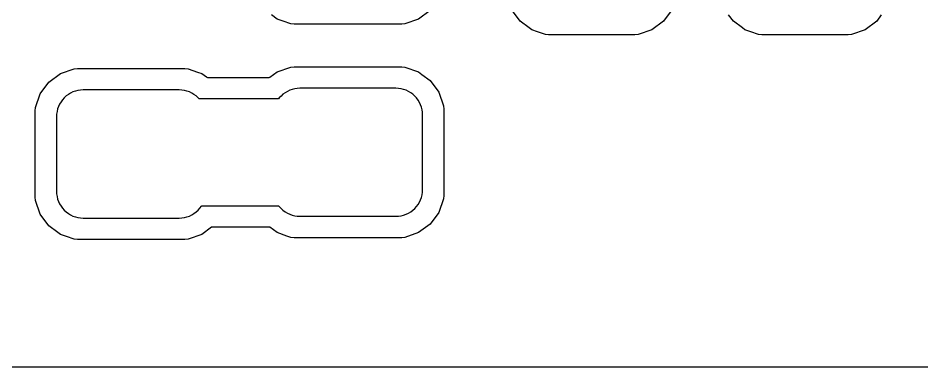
# Model space of a CAD drawing. Header units: metres. Extents: x 44.9 to 117.2, y -105.5 to -49.4.
# Drawn here: x 52.79 to 61.26, y -91.89 to -88.63 of the extents above; entities that cross this region are included whole.
import ezdxf

# ---------------------------------------------------------------- set-up
doc = ezdxf.new("R2010")
doc.units = ezdxf.units.M

msp = doc.modelspace()

# ---------------------------------------------------------------- linework, layer by layer
for points in [[(92.6965, -49.53), (44.9695, -49.53), (44.9614, -49.5334), (44.958, -49.5415), (44.958, -91.883), (44.9614, -91.8911), (44.9695, -91.8945), (92.6965, -91.8945)], [(56.6522, -88.5562), (56.5429, -88.6368), (56.5429, -88.6368), (56.5429, -88.6368), (56.5429, -88.6368), (56.5429, -88.6368), (56.5429, -88.6368), (56.5429, -88.6368), (56.5429, -88.6368), (56.4147, -88.6816), (56.4147, -88.6816), (56.4147, -88.6816), (56.4147, -88.6816), (56.4147, -88.6816), (56.4147, -88.6816), (56.3843, -88.6845), (56.3843, -88.6845), (56.3843, -88.6845), (56.3843, -88.6845), (55.3757, -88.6845), (55.3757, -88.6845), (55.3757, -88.6845), (55.3757, -88.6845), (55.3453, -88.6816), (55.3453, -88.6816), (55.3453, -88.6816), (55.3453, -88.6816), (55.3453, -88.6816), (55.3453, -88.6816), (55.3453, -88.6816), (55.3453, -88.6816), (55.3453, -88.6816), (55.3453, -88.6816), (55.3453, -88.6816), (55.3453, -88.6816), (55.3453, -88.6816), (55.3453, -88.6816), (55.3453, -88.6816), (55.2721, -88.656), (55.2171, -88.6368), (55.2171, -88.6368), (55.2171, -88.6368), (55.2171, -88.6368), (55.2171, -88.6368), (55.2171, -88.6368), (55.2171, -88.6368), (55.2171, -88.6368), (55.2171, -88.6368), (55.2171, -88.6368), (55.2171, -88.6368), (55.2171, -88.6368), (55.2171, -88.6368), (55.2171, -88.6368), (55.2171, -88.6368), (55.2171, -88.6368), (55.2171, -88.6368), (55.2171, -88.6368), (55.2171, -88.6368), (55.2171, -88.6368), (55.2171, -88.6368), (55.2171, -88.6368), (55.2171, -88.6368), (55.2171, -88.6368), (55.2171, -88.6368), (55.2171, -88.6368), (55.2171, -88.6368), (55.2171, -88.6368), (55.2171, -88.6368), (55.2171, -88.6368), (55.2171, -88.6368), (55.2171, -88.6368), (55.164, -88.5976)], [(58.9188, -88.5469), (58.8382, -88.6562), (58.8382, -88.6562), (58.8382, -88.6562), (58.8382, -88.6562), (58.8382, -88.6562), (58.8382, -88.6562), (58.8382, -88.6562), (58.8382, -88.6562), (58.7289, -88.7368), (58.7289, -88.7368), (58.7289, -88.7368), (58.7289, -88.7368), (58.7289, -88.7368), (58.7289, -88.7368), (58.7289, -88.7368), (58.7289, -88.7368), (58.6007, -88.7816), (58.6007, -88.7816), (58.6007, -88.7816), (58.6007, -88.7816), (58.6007, -88.7816), (58.6007, -88.7816), (58.5703, -88.7845), (58.5703, -88.7845), (58.5703, -88.7845), (58.5703, -88.7845), (57.7617, -88.7845), (57.7617, -88.7845), (57.7617, -88.7845), (57.7617, -88.7845), (57.7313, -88.7816), (57.7313, -88.7816), (57.7313, -88.7816), (57.7313, -88.7816), (57.7313, -88.7816), (57.7313, -88.7816), (57.7313, -88.7816), (57.7313, -88.7816), (57.7313, -88.7816), (57.7313, -88.7816), (57.7313, -88.7816), (57.7313, -88.7816), (57.7313, -88.7816), (57.7313, -88.7816), (57.7313, -88.7816), (57.6581, -88.756), (57.6031, -88.7368), (57.6031, -88.7368), (57.6031, -88.7368), (57.6031, -88.7368), (57.6031, -88.7368), (57.6031, -88.7368), (57.6031, -88.7368), (57.6031, -88.7368), (57.6031, -88.7368), (57.6031, -88.7368), (57.6031, -88.7368), (57.6031, -88.7368), (57.6031, -88.7368), (57.6031, -88.7368), (57.6031, -88.7368), (57.6031, -88.7368), (57.6031, -88.7368), (57.6031, -88.7368), (57.6031, -88.7368), (57.6031, -88.7368), (57.6031, -88.7368), (57.6031, -88.7368), (57.6031, -88.7368), (57.6031, -88.7368), (57.6031, -88.7368), (57.6031, -88.7368), (57.6031, -88.7368), (57.6031, -88.7368), (57.6031, -88.7368), (57.6031, -88.7368), (57.6031, -88.7368), (57.6031, -88.7368), (57.5785, -88.7187), (57.4938, -88.6562), (57.4938, -88.6562), (57.4938, -88.6562), (57.4938, -88.6562), (57.4938, -88.6562), (57.4938, -88.6562), (57.4938, -88.6562), (57.4938, -88.6562), (57.4132, -88.5469)], [(60.8814, -88.5976), (60.8382, -88.6562), (60.8382, -88.6562), (60.8382, -88.6562), (60.8382, -88.6562), (60.8382, -88.6562), (60.8382, -88.6562), (60.8382, -88.6562), (60.8382, -88.6562), (60.7289, -88.7368), (60.7289, -88.7368), (60.7289, -88.7368), (60.7289, -88.7368), (60.7289, -88.7368), (60.7289, -88.7368), (60.7289, -88.7368), (60.7289, -88.7368), (60.6007, -88.7816), (60.6007, -88.7816), (60.6007, -88.7816), (60.6007, -88.7816), (60.6007, -88.7816), (60.6007, -88.7816), (60.5703, -88.7845), (60.5703, -88.7845), (60.5703, -88.7845), (60.5703, -88.7845), (59.7617, -88.7845), (59.7617, -88.7845), (59.7617, -88.7845), (59.7617, -88.7845), (59.7313, -88.7816), (59.7313, -88.7816), (59.7313, -88.7816), (59.7313, -88.7816), (59.7313, -88.7816), (59.7313, -88.7816), (59.7313, -88.7816), (59.7313, -88.7816), (59.7313, -88.7816), (59.7313, -88.7816), (59.7313, -88.7816), (59.7313, -88.7816), (59.7313, -88.7816), (59.7313, -88.7816), (59.7313, -88.7816), (59.6581, -88.756), (59.6031, -88.7368), (59.6031, -88.7368), (59.6031, -88.7368), (59.6031, -88.7368), (59.6031, -88.7368), (59.6031, -88.7368), (59.6031, -88.7368), (59.6031, -88.7368), (59.6031, -88.7368), (59.6031, -88.7368), (59.6031, -88.7368), (59.6031, -88.7368), (59.6031, -88.7368), (59.6031, -88.7368), (59.6031, -88.7368), (59.6031, -88.7368), (59.6031, -88.7368), (59.6031, -88.7368), (59.6031, -88.7368), (59.6031, -88.7368), (59.6031, -88.7368), (59.6031, -88.7368), (59.6031, -88.7368), (59.6031, -88.7368), (59.6031, -88.7368), (59.6031, -88.7368), (59.6031, -88.7368), (59.6031, -88.7368), (59.6031, -88.7368), (59.6031, -88.7368), (59.6031, -88.7368), (59.6031, -88.7368), (59.5785, -88.7187), (59.4938, -88.6562), (59.4938, -88.6562), (59.4938, -88.6562), (59.4938, -88.6562), (59.4938, -88.6562), (59.4938, -88.6562), (59.4938, -88.6562), (59.4938, -88.6562), (59.4497, -88.5963)], [(52.9475, -89.4957), (52.9504, -89.4653), (52.9504, -89.4653), (52.9504, -89.4653), (52.9504, -89.4653), (52.9504, -89.4653), (52.9504, -89.4653), (52.9952, -89.3371), (52.9952, -89.3371), (52.9952, -89.3371), (52.9952, -89.3371), (52.9952, -89.3371), (52.9952, -89.3371), (52.9952, -89.3371), (52.9952, -89.3371), (52.9952, -89.3371), (52.9952, -89.3371), (52.9952, -89.3371), (52.9952, -89.3371), (52.9952, -89.3371), (53.0758, -89.2279), (53.0758, -89.2279), (53.0758, -89.2279), (53.0758, -89.2279), (53.0758, -89.2279), (53.0758, -89.2279), (53.0758, -89.2278), (53.0758, -89.2278), (53.0758, -89.2278), (53.0758, -89.2278), (53.0758, -89.2278), (53.0758, -89.2278), (53.1851, -89.1472), (53.1851, -89.1472), (53.1851, -89.1472), (53.1851, -89.1472), (53.1851, -89.1472), (53.1851, -89.1472), (53.1851, -89.1472), (53.1851, -89.1472), (53.1851, -89.1472), (53.1851, -89.1472), (53.1851, -89.1472), (53.1851, -89.1472), (53.1851, -89.1472), (53.3133, -89.1024), (53.3133, -89.1024), (53.3133, -89.1024), (53.3133, -89.1024), (53.3133, -89.1024), (53.3133, -89.1024), (53.3437, -89.0995), (53.3437, -89.0995), (53.3437, -89.0995), (53.3437, -89.0995), (54.3523, -89.0995), (54.3523, -89.0995), (54.3523, -89.0995), (54.3523, -89.0995), (54.3827, -89.1024), (54.3827, -89.1024), (54.3827, -89.1024), (54.3827, -89.1024), (54.3827, -89.1024), (54.3827, -89.1024), (54.4693, -89.1327), (54.5109, -89.1472), (54.5109, -89.1472), (54.5109, -89.1472), (54.5109, -89.1472), (54.5109, -89.1472), (54.5109, -89.1472), (54.5109, -89.1472), (54.5109, -89.1472), (54.5533, -89.1785), (54.557, -89.1813), (54.5638, -89.1835), (55.1425, -89.1835), (55.1493, -89.1813), (55.2171, -89.1312), (55.2171, -89.1312), (55.2171, -89.1312), (55.2171, -89.1312), (55.2171, -89.1312), (55.2171, -89.1312), (55.2171, -89.1312), (55.2171, -89.1312), (55.3453, -89.0864), (55.3453, -89.0864), (55.3453, -89.0864), (55.3453, -89.0864), (55.3453, -89.0864), (55.3453, -89.0864), (55.3757, -89.0835), (55.3757, -89.0835), (55.3757, -89.0835), (55.3757, -89.0835), (56.3843, -89.0835), (56.3843, -89.0835), (56.3843, -89.0835), (56.3843, -89.0835), (56.4147, -89.0864), (56.4147, -89.0864), (56.4147, -89.0864), (56.4147, -89.0864), (56.4147, -89.0864), (56.4147, -89.0864), (56.5429, -89.1312), (56.5429, -89.1312), (56.5429, -89.1312), (56.5429, -89.1312), (56.5429, -89.1312), (56.5429, -89.1312), (56.5429, -89.1312), (56.5429, -89.1312), (56.5429, -89.1312), (56.5429, -89.1312), (56.5429, -89.1312), (56.5429, -89.1312), (56.5429, -89.1312), (56.5738, -89.154), (56.6522, -89.2118), (56.6522, -89.2118), (56.6522, -89.2118), (56.6522, -89.2118), (56.6522, -89.2118), (56.6522, -89.2118), (56.6522, -89.2118), (56.6522, -89.2118), (56.7328, -89.3211), (56.7328, -89.3211), (56.7328, -89.3211), (56.7328, -89.3211), (56.7328, -89.3211), (56.7328, -89.3211), (56.7328, -89.3211), (56.7328, -89.3211), (56.7776, -89.4493), (56.7776, -89.4493), (56.7776, -89.4493), (56.7776, -89.4493), (56.7776, -89.4493), (56.7776, -89.4493), (56.7805, -89.4797), (56.7805, -89.4797), (56.7805, -89.4797), (56.7805, -89.4797), (56.7805, -90.2883), (56.7805, -90.2883), (56.7805, -90.2883), (56.7805, -90.2883), (56.7776, -90.3187), (56.7776, -90.3187), (56.7776, -90.3187), (56.7776, -90.3187), (56.7776, -90.3187), (56.7776, -90.3187), (56.7328, -90.4469), (56.7328, -90.4469), (56.7328, -90.4469), (56.7328, -90.4469), (56.7328, -90.4469), (56.7328, -90.4469), (56.7328, -90.4469), (56.7328, -90.4469), (56.6522, -90.5562), (56.6522, -90.5562), (56.6522, -90.5562), (56.6522, -90.5562), (56.6522, -90.5562), (56.6522, -90.5562), (56.6522, -90.5562), (56.6522, -90.5562), (56.5429, -90.6368), (56.5429, -90.6368), (56.5429, -90.6368), (56.5429, -90.6368), (56.5429, -90.6368), (56.5429, -90.6368), (56.5429, -90.6368), (56.5429, -90.6368), (56.4147, -90.6816), (56.4147, -90.6816), (56.4147, -90.6816), (56.4147, -90.6816), (56.4147, -90.6816), (56.4147, -90.6816), (56.3843, -90.6845), (56.3843, -90.6845), (56.3843, -90.6845), (56.3843, -90.6845), (55.3757, -90.6845), (55.3757, -90.6845), (55.3757, -90.6845), (55.3757, -90.6845), (55.3453, -90.6816), (55.3453, -90.6816), (55.3453, -90.6816), (55.3453, -90.6816), (55.3453, -90.6816), (55.3453, -90.6816), (55.3453, -90.6816), (55.3453, -90.6816), (55.3453, -90.6816), (55.3453, -90.6816), (55.3453, -90.6816), (55.3453, -90.6816), (55.3453, -90.6816), (55.3453, -90.6816), (55.3453, -90.6816), (55.3087, -90.6688), (55.2171, -90.6368), (55.2171, -90.6368), (55.2171, -90.6368), (55.2171, -90.6368), (55.2171, -90.6368), (55.2171, -90.6368), (55.2171, -90.6368), (55.2171, -90.6368), (55.1493, -90.5867), (55.1425, -90.5845), (54.6072, -90.5845), (54.6004, -90.5867), (54.5109, -90.6528), (54.5109, -90.6528), (54.5109, -90.6528), (54.5109, -90.6528), (54.5109, -90.6528), (54.5109, -90.6528), (54.5109, -90.6528), (54.5109, -90.6528), (54.3827, -90.6976), (54.3827, -90.6976), (54.3827, -90.6976), (54.3827, -90.6976), (54.3827, -90.6976), (54.3827, -90.6976), (54.3523, -90.7005), (54.3523, -90.7005), (54.3523, -90.7005), (54.3523, -90.7005), (53.3437, -90.7005), (53.3437, -90.7005), (53.3437, -90.7005), (53.3437, -90.7005), (53.3133, -90.6976), (53.3133, -90.6976), (53.3133, -90.6976), (53.3133, -90.6976), (53.3133, -90.6976), (53.3133, -90.6976), (53.3133, -90.6976), (53.3133, -90.6976), (53.3133, -90.6976), (53.3133, -90.6976), (53.3133, -90.6976), (53.3133, -90.6976), (53.3133, -90.6976), (53.3133, -90.6976), (53.3133, -90.6976), (53.2401, -90.672), (53.1851, -90.6528), (53.1851, -90.6528), (53.1851, -90.6528), (53.1851, -90.6528), (53.1851, -90.6528), (53.1851, -90.6528), (53.1851, -90.6528), (53.1851, -90.6528), (53.1851, -90.6528), (53.1851, -90.6528), (53.1851, -90.6528), (53.1851, -90.6528), (53.1851, -90.6528), (53.1851, -90.6528), (53.1851, -90.6528), (53.1851, -90.6528), (53.1851, -90.6528), (53.1851, -90.6528), (53.1851, -90.6528), (53.1851, -90.6528), (53.1851, -90.6528), (53.1851, -90.6528), (53.1851, -90.6528), (53.1851, -90.6528), (53.1851, -90.6528), (53.1851, -90.6528), (53.1851, -90.6528), (53.1851, -90.6528), (53.1851, -90.6528), (53.1851, -90.6528), (53.1851, -90.6528), (53.1851, -90.6528), (53.1605, -90.6347), (53.0758, -90.5722), (53.0758, -90.5722), (53.0758, -90.5722), (53.0758, -90.5722), (53.0758, -90.5722), (53.0758, -90.5722), (53.0758, -90.5722), (53.0758, -90.5722), (52.9952, -90.4629), (52.9952, -90.4629), (52.9952, -90.4629), (52.9952, -90.4629), (52.9952, -90.4629), (52.9952, -90.4629), (52.9952, -90.4629), (52.9952, -90.4629), (52.9952, -90.4629), (52.9952, -90.4629), (52.9952, -90.4629), (52.9952, -90.4629), (52.9952, -90.4629), (52.9504, -90.3347), (52.9504, -90.3347), (52.9504, -90.3347), (52.9504, -90.3347), (52.9504, -90.3347), (52.9504, -90.3347), (52.9475, -90.3043), (52.9475, -90.3043), (52.9475, -90.3043), (52.9475, -90.3043), (52.9475, -89.4957), (52.9475, -89.4957), (52.9475, -89.4957), (52.9475, -89.4957)], [(53.1492, -90.2745), (53.1528, -90.2988), (53.1588, -90.3226), (53.167, -90.3457), (53.1775, -90.3678), (53.1901, -90.3889), (53.2047, -90.4086), (53.2212, -90.4268), (53.2394, -90.4433), (53.2591, -90.4579), (53.2802, -90.4705), (53.3023, -90.481), (53.3254, -90.4892), (53.3254, -90.4892), (53.3492, -90.4952), (53.3735, -90.4988), (53.398, -90.5), (54.298, -90.5), (54.3225, -90.4988), (54.3468, -90.4952), (54.3706, -90.4892), (54.3937, -90.481), (54.4158, -90.4705), (54.4369, -90.4579), (54.4566, -90.4433), (54.4748, -90.4268), (54.4913, -90.4086), (54.5059, -90.3889), (54.5086, -90.3843), (54.5086, -90.3843), (54.5086, -90.3843), (54.5086, -90.3843), (54.5086, -90.3843), (54.5086, -90.3843), (54.5086, -90.3843), (54.5086, -90.3843), (54.5086, -90.3843), (54.5086, -90.3843), (54.5086, -90.3843), (54.5086, -90.3843), (54.5086, -90.3843), (54.5086, -90.3843), (54.5086, -90.3843), (54.5086, -90.3843), (54.5086, -90.3843), (54.5086, -90.3843), (54.5086, -90.3843), (54.5086, -90.3843), (54.5086, -90.3843), (54.5086, -90.3843), (55.2306, -90.3843), (55.2306, -90.3843), (55.2306, -90.3843), (55.2306, -90.3843), (55.2306, -90.3843), (55.2306, -90.3843), (55.2306, -90.3843), (55.2306, -90.3843), (55.2306, -90.3843), (55.2306, -90.3843), (55.2306, -90.3843), (55.2306, -90.3843), (55.2306, -90.3843), (55.2306, -90.3843), (55.2306, -90.3843), (55.2306, -90.3843), (55.2306, -90.3843), (55.2306, -90.3843), (55.2306, -90.3843), (55.2306, -90.3843), (55.2306, -90.3843), (55.2306, -90.3843), (55.2367, -90.3926), (55.2532, -90.4108), (55.2714, -90.4273), (55.2911, -90.4419), (55.3122, -90.4545), (55.3343, -90.465), (55.3574, -90.4732), (55.3574, -90.4732), (55.3812, -90.4792), (55.4055, -90.4828), (55.43, -90.484), (56.33, -90.484), (56.3545, -90.4828), (56.3788, -90.4792), (56.4026, -90.4732), (56.4257, -90.465), (56.4478, -90.4545), (56.4689, -90.4419), (56.4886, -90.4273), (56.5068, -90.4108), (56.5233, -90.3926), (56.5379, -90.3729), (56.5505, -90.3518), (56.561, -90.3297), (56.5692, -90.3066), (56.5692, -90.3066), (56.5752, -90.2828), (56.5788, -90.2585), (56.58, -90.234), (56.58, -89.534), (56.5788, -89.5095), (56.5752, -89.4852), (56.5692, -89.4614), (56.561, -89.4383), (56.5505, -89.4162), (56.5379, -89.3951), (56.5233, -89.3754), (56.5068, -89.3572), (56.4886, -89.3407), (56.4689, -89.3261), (56.4478, -89.3135), (56.4257, -89.303), (56.4026, -89.2948), (56.4026, -89.2948), (56.3788, -89.2888), (56.3545, -89.2852), (56.33, -89.284), (55.43, -89.284), (55.4055, -89.2852), (55.3812, -89.2888), (55.3574, -89.2948), (55.3343, -89.303), (55.3122, -89.3135), (55.2911, -89.3261), (55.2714, -89.3407), (55.2532, -89.3572), (55.2367, -89.3754), (55.2306, -89.3837), (55.2306, -89.3837), (55.2306, -89.3837), (55.2306, -89.3837), (55.2306, -89.3837), (55.2306, -89.3837), (55.2306, -89.3837), (55.2306, -89.3837), (55.2306, -89.3837), (55.2306, -89.3837), (55.2306, -89.3837), (55.2306, -89.3837), (55.2306, -89.3837), (55.2306, -89.3837), (55.2306, -89.3837), (55.2306, -89.3837), (55.2306, -89.3837), (55.2306, -89.3837), (55.2306, -89.3837), (55.2306, -89.3837), (55.2306, -89.3837), (55.2306, -89.3837), (54.4843, -89.3837), (54.4843, -89.3837), (54.4843, -89.3837), (54.4843, -89.3837), (54.4843, -89.3837), (54.4843, -89.3837), (54.4843, -89.3837), (54.4843, -89.3837), (54.4843, -89.3837), (54.4843, -89.3837), (54.4843, -89.3837), (54.4843, -89.3837), (54.4843, -89.3837), (54.4843, -89.3837), (54.4843, -89.3837), (54.4843, -89.3837), (54.4843, -89.3837), (54.4843, -89.3837), (54.4748, -89.3732), (54.4566, -89.3567), (54.4369, -89.3421), (54.4158, -89.3295), (54.3937, -89.319), (54.3706, -89.3108), (54.3706, -89.3108), (54.3468, -89.3048), (54.3225, -89.3012), (54.298, -89.3), (53.398, -89.3), (53.3735, -89.3012), (53.3492, -89.3048), (53.3254, -89.3108), (53.3023, -89.319), (53.2802, -89.3295), (53.2591, -89.3421), (53.2394, -89.3567), (53.2212, -89.3732), (53.2047, -89.3914), (53.1901, -89.4111), (53.1775, -89.4322), (53.167, -89.4543), (53.1588, -89.4774), (53.1588, -89.4774), (53.1528, -89.5012), (53.1492, -89.5255), (53.148, -89.55), (53.148, -90.25), (53.1492, -90.2745)]]:
    msp.add_lwpolyline(points)

doc.saveas('drawing.dxf')
